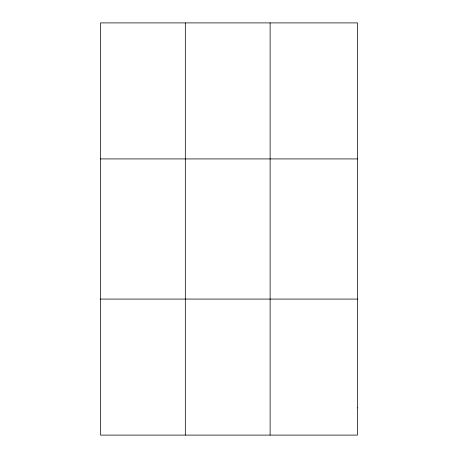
<?xml version="1.0" encoding="UTF-8"?>
<svg xmlns="http://www.w3.org/2000/svg" width="458" height="458" viewBox="0 0 458 458"><rect width="100%" height="100%" fill="white"/><g stroke="black" fill="none" stroke-linecap="round" stroke-linejoin="round"><path stroke-width="0.69" d="M185.313 22.9L185.313 435.1M270.117 22.9L270.117 435.1M100.514 158.926L357.486 158.926M100.514 299.074L357.486 299.074M357.486 407.895L357.486 435.1L100.514 435.1L100.514 22.9L357.486 22.9L357.486 407.895"/></g></svg>
